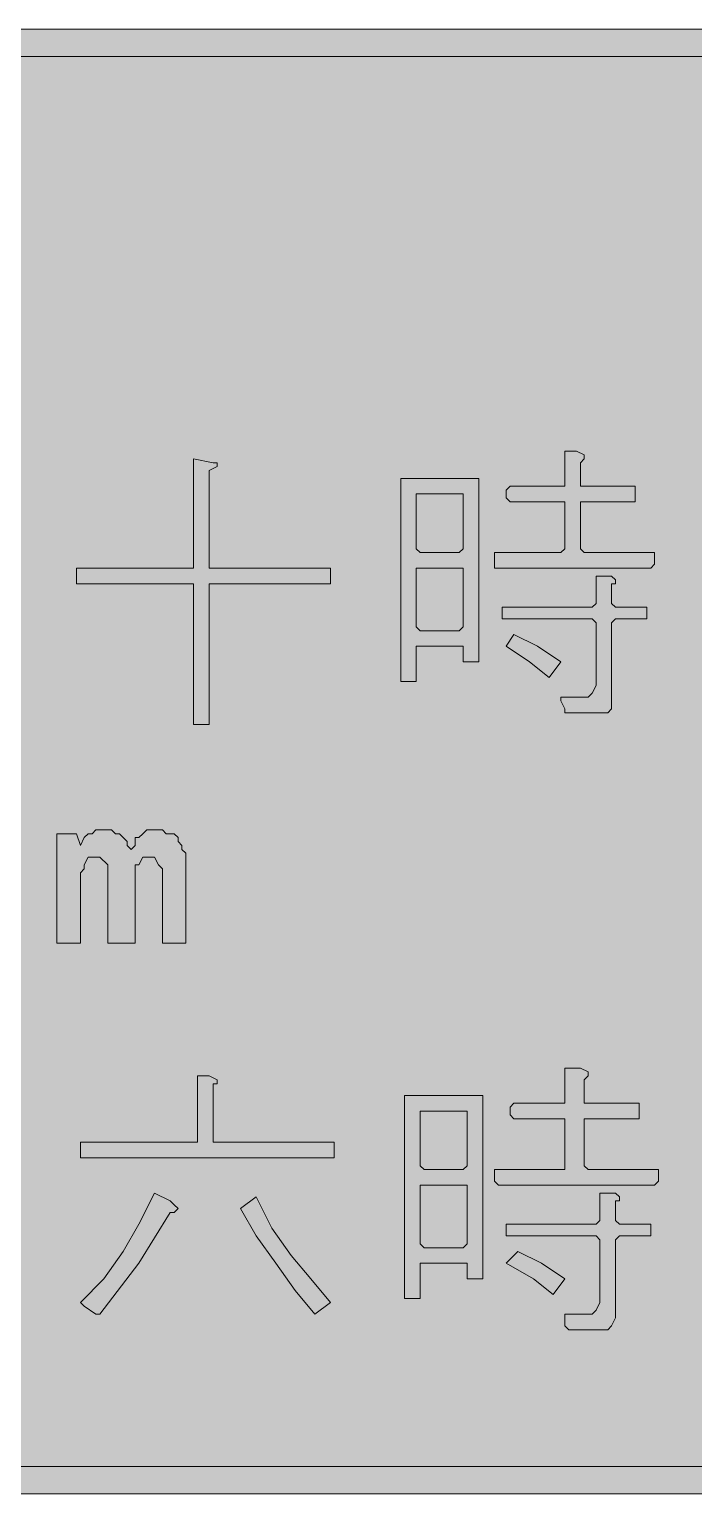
# Model space of a CAD drawing. Header units: metres. Extents: x 14 to 555, y 81 to 193.
# Drawn here: x 346 to 397.1, y 80.7 to 193.2 of the extents above; entities that cross this region are included whole.
import ezdxf

# ---------------------------------------------------------------- set-up
doc = ezdxf.new("R2010")
doc.units = ezdxf.units.M
doc.layers.add('FILL_BLACK_000000', color=7, linetype='Continuous', true_color=0x000000)
doc.layers.add('FILL_PINK_E1E1E1', color=7, linetype='Continuous', true_color=0xe1e1e1)

msp = doc.modelspace()

# ---------------------------------------------------------------- hatches: boundary and pattern name
at = {"layer": 'FILL_BLACK_000000', "true_color": 0x000000}
h = msp.add_hatch(color=7, dxfattribs=at)
h.dxf.hatch_style = 1
h.paths.add_polyline_path([(551.21, 193.16), (551.57, 193.07), (551.85, 192.9), (553.65, 192), (554.55, 190.5), (554.81, 189.6), (554.85, 188.7), (554.85, 85.2), (554.79, 84.3), (554.59, 83.44), (554.22, 82.63), (553.65, 81.9), (552.92, 81.33), (552.11, 80.96), (551.25, 80.76), (550.35, 80.7), (18.45, 80.7), (17.55, 80.76), (16.69, 80.96), (15.88, 81.33), (15.15, 81.9), (14.58, 82.63), (14.21, 83.44), (14.01, 84.3), (13.95, 85.2), (13.95, 188.7), (14.01, 189.6), (14.21, 190.46), (14.58, 191.27), (15.15, 192), (15.88, 192.57), (16.69, 192.94), (17.55, 193.14), (18.45, 193.2), (550.35, 193.2), (551.21, 193.16)])
h.paths.add_polyline_path([(16.8, 190.35), (16.26, 189.58), (16.05, 188.7), (16.05, 85.2), (16.35, 84.3), (16.54, 83.85), (16.95, 83.4), (17.59, 82.99), (18.45, 82.8), (550.35, 82.8), (551.21, 82.99), (551.85, 83.4), (552.2, 83.85), (552.37, 84.3), (552.45, 85.2), (552.45, 188.7), (552.45, 189.6), (552.26, 190.05), (551.85, 190.5), (551.21, 190.91), (550.35, 191.1), (18.45, 191.1), (17.57, 190.89), (16.8, 190.35)], flags=16)
h = msp.add_hatch(color=7, dxfattribs=at)
h.dxf.hatch_style = 1
h.paths.add_polyline_path([(369.15, 150.6), (359.85, 150.6), (359.85, 139.8), (358.65, 139.8), (358.65, 150.6), (349.65, 150.6), (349.65, 151.8), (358.65, 151.8), (358.65, 160.2), (360.15, 159.9), (360.45, 159.9), (360.45, 159.6), (359.85, 159.3), (359.85, 151.8), (369.15, 151.8), (369.15, 150.6)])
h = msp.add_hatch(color=7, dxfattribs=at)
h.dxf.hatch_style = 1
h.paths.add_polyline_path([(386.85, 156.9), (383.25, 156.9), (382.95, 156.9), (382.65, 157.2), (382.65, 157.8), (382.95, 158.1), (383.25, 158.1), (386.85, 158.1), (387.15, 158.1), (387.15, 160.8), (388.05, 160.8), (388.65, 160.5), (388.65, 160.2), (388.35, 159.9), (388.35, 158.1), (388.65, 158.1), (392.55, 158.1), (392.55, 157.8), (392.55, 157.2), (392.55, 156.9), (388.65, 156.9), (388.35, 156.9), (388.35, 153.3), (388.65, 153), (393.75, 153), (394.05, 153), (394.05, 152.1), (393.75, 151.8), (381.75, 151.8), (381.75, 152.1), (381.75, 153), (386.85, 153), (387.15, 153.3), (387.15, 156.9), (386.85, 156.9)])
h = msp.add_hatch(color=7, dxfattribs=at)
h.dxf.hatch_style = 1
h.paths.add_polyline_path([(375.75, 145.8), (375.75, 143.1), (374.55, 143.1), (374.55, 158.7), (380.55, 158.7), (380.55, 144.9), (380.55, 144.6), (379.35, 144.6), (379.35, 144.9), (379.35, 145.8), (379.05, 145.8), (376.05, 145.8), (375.75, 145.8)])
h.paths.add_polyline_path([(379.05, 147), (379.35, 147.3), (379.35, 151.8), (379.05, 151.8), (376.05, 151.8), (375.75, 151.8), (375.75, 147.3), (376.05, 147), (379.05, 147)], flags=16)
h.paths.add_polyline_path([(376.05, 157.5), (375.75, 157.5), (375.75, 153.3), (376.05, 153), (379.05, 153), (379.35, 153.3), (379.35, 157.5), (379.05, 157.5), (376.05, 157.5)], flags=16)
h = msp.add_hatch(color=7, dxfattribs=at)
h.dxf.hatch_style = 1
h.paths.add_polyline_path([(382.35, 148.8), (389.25, 148.8), (389.55, 149.1), (389.55, 151.2), (390.15, 151.2), (390.75, 151.2), (391.05, 150.9), (391.05, 150.6), (390.75, 150.6), (390.75, 149.1), (391.05, 148.8), (393.15, 148.8), (393.45, 148.8), (393.45, 147.9), (393.15, 147.9), (391.05, 147.9), (390.75, 147.6), (390.75, 142.2), (390.75, 141.6), (390.75, 141), (390.45, 140.7), (389.85, 140.7), (387.75, 140.7), (387.15, 140.7), (387.15, 141), (386.85, 141.6), (386.85, 141.9), (387.15, 141.9), (388.95, 141.9), (389.25, 142.2), (389.55, 142.8), (389.55, 147.6), (389.25, 147.9), (382.35, 147.9), (382.35, 148.8)])
h = msp.add_hatch(color=7, dxfattribs=at)
h.dxf.hatch_style = 1
h.paths.add_polyline_path([(383.25, 146.7), (385.05, 145.8), (386.85, 144.6), (385.95, 143.4), (384.45, 144.6), (382.65, 145.8), (383.25, 146.7)])
h = msp.add_hatch(color=7, dxfattribs=at)
h.dxf.hatch_style = 1
h.paths.add_polyline_path([(348.15, 131.4), (349.65, 131.4), (349.95, 130.5), (350.25, 131.1), (350.55, 131.4), (350.85, 131.4), (351.15, 131.7), (351.45, 131.7), (351.75, 131.7), (352.35, 131.7), (352.65, 131.4), (352.95, 131.4), (353.25, 131.1), (353.55, 130.8), (353.55, 130.5), (353.85, 130.2), (354.15, 130.5), (354.15, 130.8), (354.15, 131.1), (354.45, 131.1), (354.75, 131.4), (355.05, 131.7), (355.65, 131.7), (355.95, 131.7), (356.25, 131.7), (356.55, 131.4), (356.85, 131.4), (357.15, 131.4), (357.45, 131.1), (357.45, 130.8), (357.75, 130.5), (357.75, 130.2), (358.05, 129.9), (358.05, 129.3), (358.05, 129), (358.05, 128.7), (358.05, 128.1), (358.05, 123), (356.25, 123), (356.25, 127.8), (356.25, 128.1), (356.25, 128.4), (356.25, 128.7), (355.95, 129), (355.65, 129.6), (355.35, 129.6), (355.05, 129.6), (354.75, 129.6), (354.45, 129), (354.15, 129), (354.15, 128.7), (354.15, 128.4), (354.15, 128.1), (354.15, 123), (352.05, 123), (352.05, 127.8), (352.05, 128.1), (352.05, 128.4), (352.05, 128.7), (352.05, 129), (351.45, 129.6), (351.15, 129.6), (350.85, 129.6), (350.55, 129.6), (350.25, 129), (350.25, 128.7), (349.95, 128.4), (349.95, 128.1), (349.95, 127.8), (349.95, 123), (348.15, 123), (348.15, 131.4)])
h = msp.add_hatch(color=7, dxfattribs=at)
h.dxf.hatch_style = 1
h.paths.add_polyline_path([(369.45, 106.5), (349.95, 106.5), (349.95, 107.7), (358.95, 107.7), (358.95, 112.8), (359.85, 112.8), (360.45, 112.5), (360.45, 112.2), (360.15, 112.2), (360.15, 107.7), (369.45, 107.7), (369.45, 106.5)])
h = msp.add_hatch(color=7, dxfattribs=at)
h.dxf.hatch_style = 1
h.paths.add_polyline_path([(383.55, 109.5), (383.25, 109.5), (382.95, 109.8), (382.95, 110.4), (383.25, 110.7), (383.55, 110.7), (387.15, 110.7), (387.15, 113.4), (387.45, 113.4), (388.35, 113.4), (388.95, 113.1), (388.95, 112.8), (388.65, 112.5), (388.65, 110.7), (388.95, 110.7), (392.85, 110.7), (392.85, 110.4), (392.85, 109.8), (392.85, 109.5), (388.95, 109.5), (388.65, 109.5), (388.65, 105.9), (388.95, 105.6), (394.05, 105.6), (394.35, 105.6), (394.35, 104.7), (394.05, 104.4), (382.05, 104.4), (381.75, 104.7), (381.75, 105.6), (382.05, 105.6), (387.15, 105.6), (387.15, 105.9), (387.15, 109.5), (383.55, 109.5)])
h = msp.add_hatch(color=7, dxfattribs=at)
h.dxf.hatch_style = 1
h.paths.add_polyline_path([(376.05, 98.4), (376.05, 95.7), (374.85, 95.7), (374.85, 111.3), (380.85, 111.3), (380.85, 97.5), (380.85, 97.2), (379.65, 97.2), (379.65, 97.5), (379.65, 98.4), (379.35, 98.4), (376.35, 98.4), (376.05, 98.4)])
h.paths.add_polyline_path([(379.35, 99.6), (379.65, 99.9), (379.65, 104.4), (379.35, 104.4), (376.35, 104.4), (376.05, 104.4), (376.05, 99.9), (376.35, 99.6), (379.35, 99.6)], flags=16)
h.paths.add_polyline_path([(376.35, 110.1), (376.05, 110.1), (376.05, 105.9), (376.35, 105.6), (379.35, 105.6), (379.65, 105.9), (379.65, 110.1), (379.35, 110.1), (376.35, 110.1)], flags=16)
h = msp.add_hatch(color=7, dxfattribs=at)
h.dxf.hatch_style = 1
h.paths.add_polyline_path([(351.15, 94.5), (350.25, 95.1), (349.95, 95.4), (351.75, 97.2), (353.25, 99.3), (354.45, 101.4), (355.65, 103.8), (356.85, 103.2), (357.15, 102.9), (357.45, 102.6), (357.15, 102.3), (356.85, 102.3), (354.45, 98.4), (351.45, 94.5), (351.15, 94.5)])
h = msp.add_hatch(color=7, dxfattribs=at)
h.dxf.hatch_style = 1
h.paths.add_polyline_path([(362.25, 102.6), (363.45, 103.5), (364.65, 101.1), (366.15, 99), (367.65, 97.2), (369.15, 95.4), (367.95, 94.5), (366.45, 96.3), (364.95, 98.4), (363.45, 100.5), (362.25, 102.6)])
h = msp.add_hatch(color=7, dxfattribs=at)
h.dxf.hatch_style = 1
h.paths.add_polyline_path([(382.65, 101.4), (389.55, 101.4), (389.85, 101.7), (389.85, 103.8), (390.45, 103.8), (391.05, 103.8), (391.35, 103.5), (391.35, 103.2), (391.05, 103.2), (391.05, 101.7), (391.35, 101.4), (393.45, 101.4), (393.75, 101.4), (393.75, 100.5), (393.45, 100.5), (391.35, 100.5), (391.05, 100.2), (391.05, 94.8), (391.05, 94.2), (390.75, 93.6), (390.45, 93.3), (390.15, 93.3), (387.75, 93.3), (387.45, 93.3), (387.15, 93.6), (387.15, 94.2), (387.15, 94.5), (387.45, 94.5), (389.25, 94.5), (389.55, 94.8), (389.85, 95.4), (389.85, 100.2), (389.55, 100.5), (382.65, 100.5), (382.65, 101.4)])
h = msp.add_hatch(color=7, dxfattribs=at)
h.dxf.hatch_style = 1
h.paths.add_polyline_path([(383.55, 99.3), (385.35, 98.4), (387.15, 97.2), (386.25, 96), (384.75, 97.2), (382.65, 98.4), (383.55, 99.3)])
at = {"layer": 'FILL_PINK_E1E1E1', "true_color": 0xe1e1e1}
h = msp.add_hatch(color=7, dxfattribs=at)
h.dxf.hatch_style = 1
h.paths.add_polyline_path([(17.57, 83.01), (16.8, 83.55), (16.26, 84.32), (16.05, 85.2), (16.05, 188.7), (16.35, 189.6), (16.54, 190.05), (16.95, 190.5), (17.59, 190.91), (18.45, 191.1), (550.35, 191.1), (551.21, 190.91), (551.85, 190.5), (552.2, 190.05), (552.37, 189.6), (552.45, 188.7), (552.45, 85.2), (552.45, 84.3), (552.26, 83.85), (551.85, 83.4), (551.66, 83.25), (551.25, 83.1), (550.8, 82.84), (550.35, 82.8), (18.45, 82.8), (17.57, 83.01)])

# ---------------------------------------------------------------- linework, layer by layer
at = {"layer": 'FILL_BLACK_000000', "lineweight": 0, "true_color": 0x000000}
msp.add_lwpolyline([(18.45, 193.2), (550.35, 193.2), (551.21, 193.16), (551.57, 193.07), (551.85, 192.9), (553.65, 192), (554.55, 190.5), (554.81, 189.6), (554.85, 188.7), (554.85, 85.2), (554.79, 84.3), (554.59, 83.44), (554.22, 82.63), (553.65, 81.9), (552.92, 81.33), (552.11, 80.96), (551.25, 80.76), (550.35, 80.7), (18.45, 80.7)], dxfattribs=at)
for points in [[(16.8, 190.35), (16.26, 189.58), (16.05, 188.7), (16.05, 85.2), (16.35, 84.3), (16.54, 83.85), (16.95, 83.4), (17.59, 82.99), (18.45, 82.8), (550.35, 82.8), (551.21, 82.99), (551.85, 83.4), (552.2, 83.85), (552.37, 84.3), (552.45, 85.2), (552.45, 188.7), (552.45, 189.6), (552.26, 190.05), (551.85, 190.5), (551.21, 190.91), (550.35, 191.1), (18.45, 191.1), (17.57, 190.89)], [(369.15, 150.6), (359.85, 150.6), (359.85, 139.8), (358.65, 139.8), (358.65, 150.6), (349.65, 150.6), (349.65, 151.8), (358.65, 151.8), (358.65, 160.2), (360.15, 159.9), (360.45, 159.9), (360.45, 159.6), (359.85, 159.3), (359.85, 151.8), (369.15, 151.8)], [(386.85, 156.9), (383.25, 156.9), (382.95, 156.9), (382.65, 157.2), (382.65, 157.8), (382.95, 158.1), (383.25, 158.1), (386.85, 158.1), (387.15, 158.1), (387.15, 160.8), (388.05, 160.8), (388.65, 160.5), (388.65, 160.2), (388.35, 159.9), (388.35, 158.1), (388.65, 158.1), (392.55, 158.1), (392.55, 157.8), (392.55, 157.2), (392.55, 156.9), (388.65, 156.9), (388.35, 156.9), (388.35, 153.3), (388.65, 153), (393.75, 153), (394.05, 153), (394.05, 152.1), (393.75, 151.8), (381.75, 151.8), (381.75, 152.1), (381.75, 153), (386.85, 153), (387.15, 153.3), (387.15, 156.9)], [(375.75, 145.8), (375.75, 143.1), (374.55, 143.1), (374.55, 158.7), (380.55, 158.7), (380.55, 144.9), (380.55, 144.6), (379.35, 144.6), (379.35, 144.9), (379.35, 145.8), (379.05, 145.8), (376.05, 145.8)], [(376.05, 157.5), (375.75, 157.5), (375.75, 153.3), (376.05, 153), (379.05, 153), (379.35, 153.3), (379.35, 157.5), (379.05, 157.5)], [(379.05, 147), (379.35, 147.3), (379.35, 151.8), (379.05, 151.8), (376.05, 151.8), (375.75, 151.8), (375.75, 147.3), (376.05, 147)], [(382.35, 148.8), (389.25, 148.8), (389.55, 149.1), (389.55, 151.2), (390.15, 151.2), (390.75, 151.2), (391.05, 150.9), (391.05, 150.6), (390.75, 150.6), (390.75, 149.1), (391.05, 148.8), (393.15, 148.8), (393.45, 148.8), (393.45, 147.9), (393.15, 147.9), (391.05, 147.9), (390.75, 147.6), (390.75, 142.2), (390.75, 141.6), (390.75, 141), (390.45, 140.7), (389.85, 140.7), (387.75, 140.7), (387.15, 140.7), (387.15, 141), (386.85, 141.6), (386.85, 141.9), (387.15, 141.9), (388.95, 141.9), (389.25, 142.2), (389.55, 142.8), (389.55, 147.6), (389.25, 147.9), (382.35, 147.9)], [(383.25, 146.7), (385.05, 145.8), (386.85, 144.6), (385.95, 143.4), (384.45, 144.6), (382.65, 145.8)], [(348.15, 131.4), (349.65, 131.4), (349.95, 130.5), (350.25, 131.1), (350.55, 131.4), (350.85, 131.4), (351.15, 131.7), (351.45, 131.7), (351.75, 131.7), (352.35, 131.7), (352.65, 131.4), (352.95, 131.4), (353.25, 131.1), (353.55, 130.8), (353.55, 130.5), (353.85, 130.2), (354.15, 130.5), (354.15, 130.8), (354.15, 131.1), (354.45, 131.1), (354.75, 131.4), (355.05, 131.7), (355.65, 131.7), (355.95, 131.7), (356.25, 131.7), (356.55, 131.4), (356.85, 131.4), (357.15, 131.4), (357.45, 131.1), (357.45, 130.8), (357.75, 130.5), (357.75, 130.2), (358.05, 129.9), (358.05, 129.3), (358.05, 129), (358.05, 128.7), (358.05, 128.1), (358.05, 123), (356.25, 123), (356.25, 127.8), (356.25, 128.1), (356.25, 128.4), (356.25, 128.7), (355.95, 129), (355.65, 129.6), (355.35, 129.6), (355.05, 129.6), (354.75, 129.6), (354.45, 129), (354.15, 129), (354.15, 128.7), (354.15, 128.4), (354.15, 128.1), (354.15, 123), (352.05, 123), (352.05, 127.8), (352.05, 128.1), (352.05, 128.4), (352.05, 128.7), (352.05, 129), (351.45, 129.6), (351.15, 129.6), (350.85, 129.6), (350.55, 129.6), (350.25, 129), (350.25, 128.7), (349.95, 128.4), (349.95, 128.1), (349.95, 127.8), (349.95, 123), (348.15, 123)], [(369.45, 106.5), (349.95, 106.5), (349.95, 107.7), (358.95, 107.7), (358.95, 112.8), (359.85, 112.8), (360.45, 112.5), (360.45, 112.2), (360.15, 112.2), (360.15, 107.7), (369.45, 107.7)], [(383.55, 109.5), (383.25, 109.5), (382.95, 109.8), (382.95, 110.4), (383.25, 110.7), (383.55, 110.7), (387.15, 110.7), (387.15, 113.4), (387.45, 113.4), (388.35, 113.4), (388.95, 113.1), (388.95, 112.8), (388.65, 112.5), (388.65, 110.7), (388.95, 110.7), (392.85, 110.7), (392.85, 110.4), (392.85, 109.8), (392.85, 109.5), (388.95, 109.5), (388.65, 109.5), (388.65, 105.9), (388.95, 105.6), (394.05, 105.6), (394.35, 105.6), (394.35, 104.7), (394.05, 104.4), (382.05, 104.4), (381.75, 104.7), (381.75, 105.6), (382.05, 105.6), (387.15, 105.6), (387.15, 105.9), (387.15, 109.5)], [(376.05, 98.4), (376.05, 95.7), (374.85, 95.7), (374.85, 111.3), (380.85, 111.3), (380.85, 97.5), (380.85, 97.2), (379.65, 97.2), (379.65, 97.5), (379.65, 98.4), (379.35, 98.4), (376.35, 98.4)], [(376.35, 110.1), (376.05, 110.1), (376.05, 105.9), (376.35, 105.6), (379.35, 105.6), (379.65, 105.9), (379.65, 110.1), (379.35, 110.1)], [(351.15, 94.5), (350.25, 95.1), (349.95, 95.4), (351.75, 97.2), (353.25, 99.3), (354.45, 101.4), (355.65, 103.8), (356.85, 103.2), (357.15, 102.9), (357.45, 102.6), (357.15, 102.3), (356.85, 102.3), (354.45, 98.4), (351.45, 94.5)], [(362.25, 102.6), (363.45, 103.5), (364.65, 101.1), (366.15, 99), (367.65, 97.2), (369.15, 95.4), (367.95, 94.5), (366.45, 96.3), (364.95, 98.4), (363.45, 100.5)], [(379.35, 99.6), (379.65, 99.9), (379.65, 104.4), (379.35, 104.4), (376.35, 104.4), (376.05, 104.4), (376.05, 99.9), (376.35, 99.6)], [(382.65, 101.4), (389.55, 101.4), (389.85, 101.7), (389.85, 103.8), (390.45, 103.8), (391.05, 103.8), (391.35, 103.5), (391.35, 103.2), (391.05, 103.2), (391.05, 101.7), (391.35, 101.4), (393.45, 101.4), (393.75, 101.4), (393.75, 100.5), (393.45, 100.5), (391.35, 100.5), (391.05, 100.2), (391.05, 94.8), (391.05, 94.2), (390.75, 93.6), (390.45, 93.3), (390.15, 93.3), (387.75, 93.3), (387.45, 93.3), (387.15, 93.6), (387.15, 94.2), (387.15, 94.5), (387.45, 94.5), (389.25, 94.5), (389.55, 94.8), (389.85, 95.4), (389.85, 100.2), (389.55, 100.5), (382.65, 100.5)], [(383.55, 99.3), (385.35, 98.4), (387.15, 97.2), (386.25, 96), (384.75, 97.2), (382.65, 98.4)]]:
    msp.add_lwpolyline(points, close=True, dxfattribs=at)
at = {"layer": 'FILL_PINK_E1E1E1', "lineweight": 0, "true_color": 0xe1e1e1}
msp.add_lwpolyline([(18.45, 191.1), (550.35, 191.1), (551.21, 190.91), (551.85, 190.5), (552.2, 190.05), (552.37, 189.6), (552.45, 188.7), (552.45, 85.2), (552.45, 84.3), (552.26, 83.85), (551.85, 83.4), (551.66, 83.25), (551.25, 83.1), (550.8, 82.84), (550.35, 82.8), (18.45, 82.8)], dxfattribs=at)

doc.saveas('drawing.dxf')
